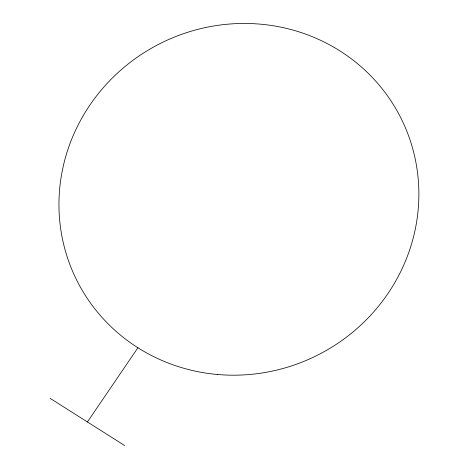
<?xml version="1.0" encoding="UTF-8"?>
<svg xmlns="http://www.w3.org/2000/svg" width="469" height="469" viewBox="0 0 469 469"><rect width="100%" height="100%" fill="white"/><g stroke="black" fill="none" stroke-linecap="round" stroke-linejoin="round"><path stroke-width="0.7" d="M87.416 421.965L137.915 347.752M50.177 398.38L124.654 445.55M217.393 374.479A181.239 174.562 -26.1 0 0 404.407 125.463A181.239 174.562 -26.1 0 0 94.937 98.021A181.239 174.562 -26.1 0 0 217.393 374.479"/></g></svg>
